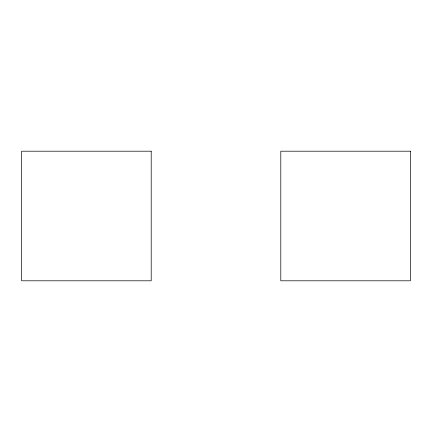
<?xml version="1.0" encoding="UTF-8"?>
<svg xmlns="http://www.w3.org/2000/svg" width="432" height="432" viewBox="0 0 432 432"><rect width="100%" height="100%" fill="white"/><g stroke="black" fill="none" stroke-linecap="round" stroke-linejoin="round"><path stroke-width="0.65" d="M151.2 151.2L21.6 151.2L21.6 280.8L151.2 280.8L151.2 151.2M410.4 151.2L280.8 151.2L280.8 280.8L410.4 280.8L410.4 151.2"/></g></svg>
